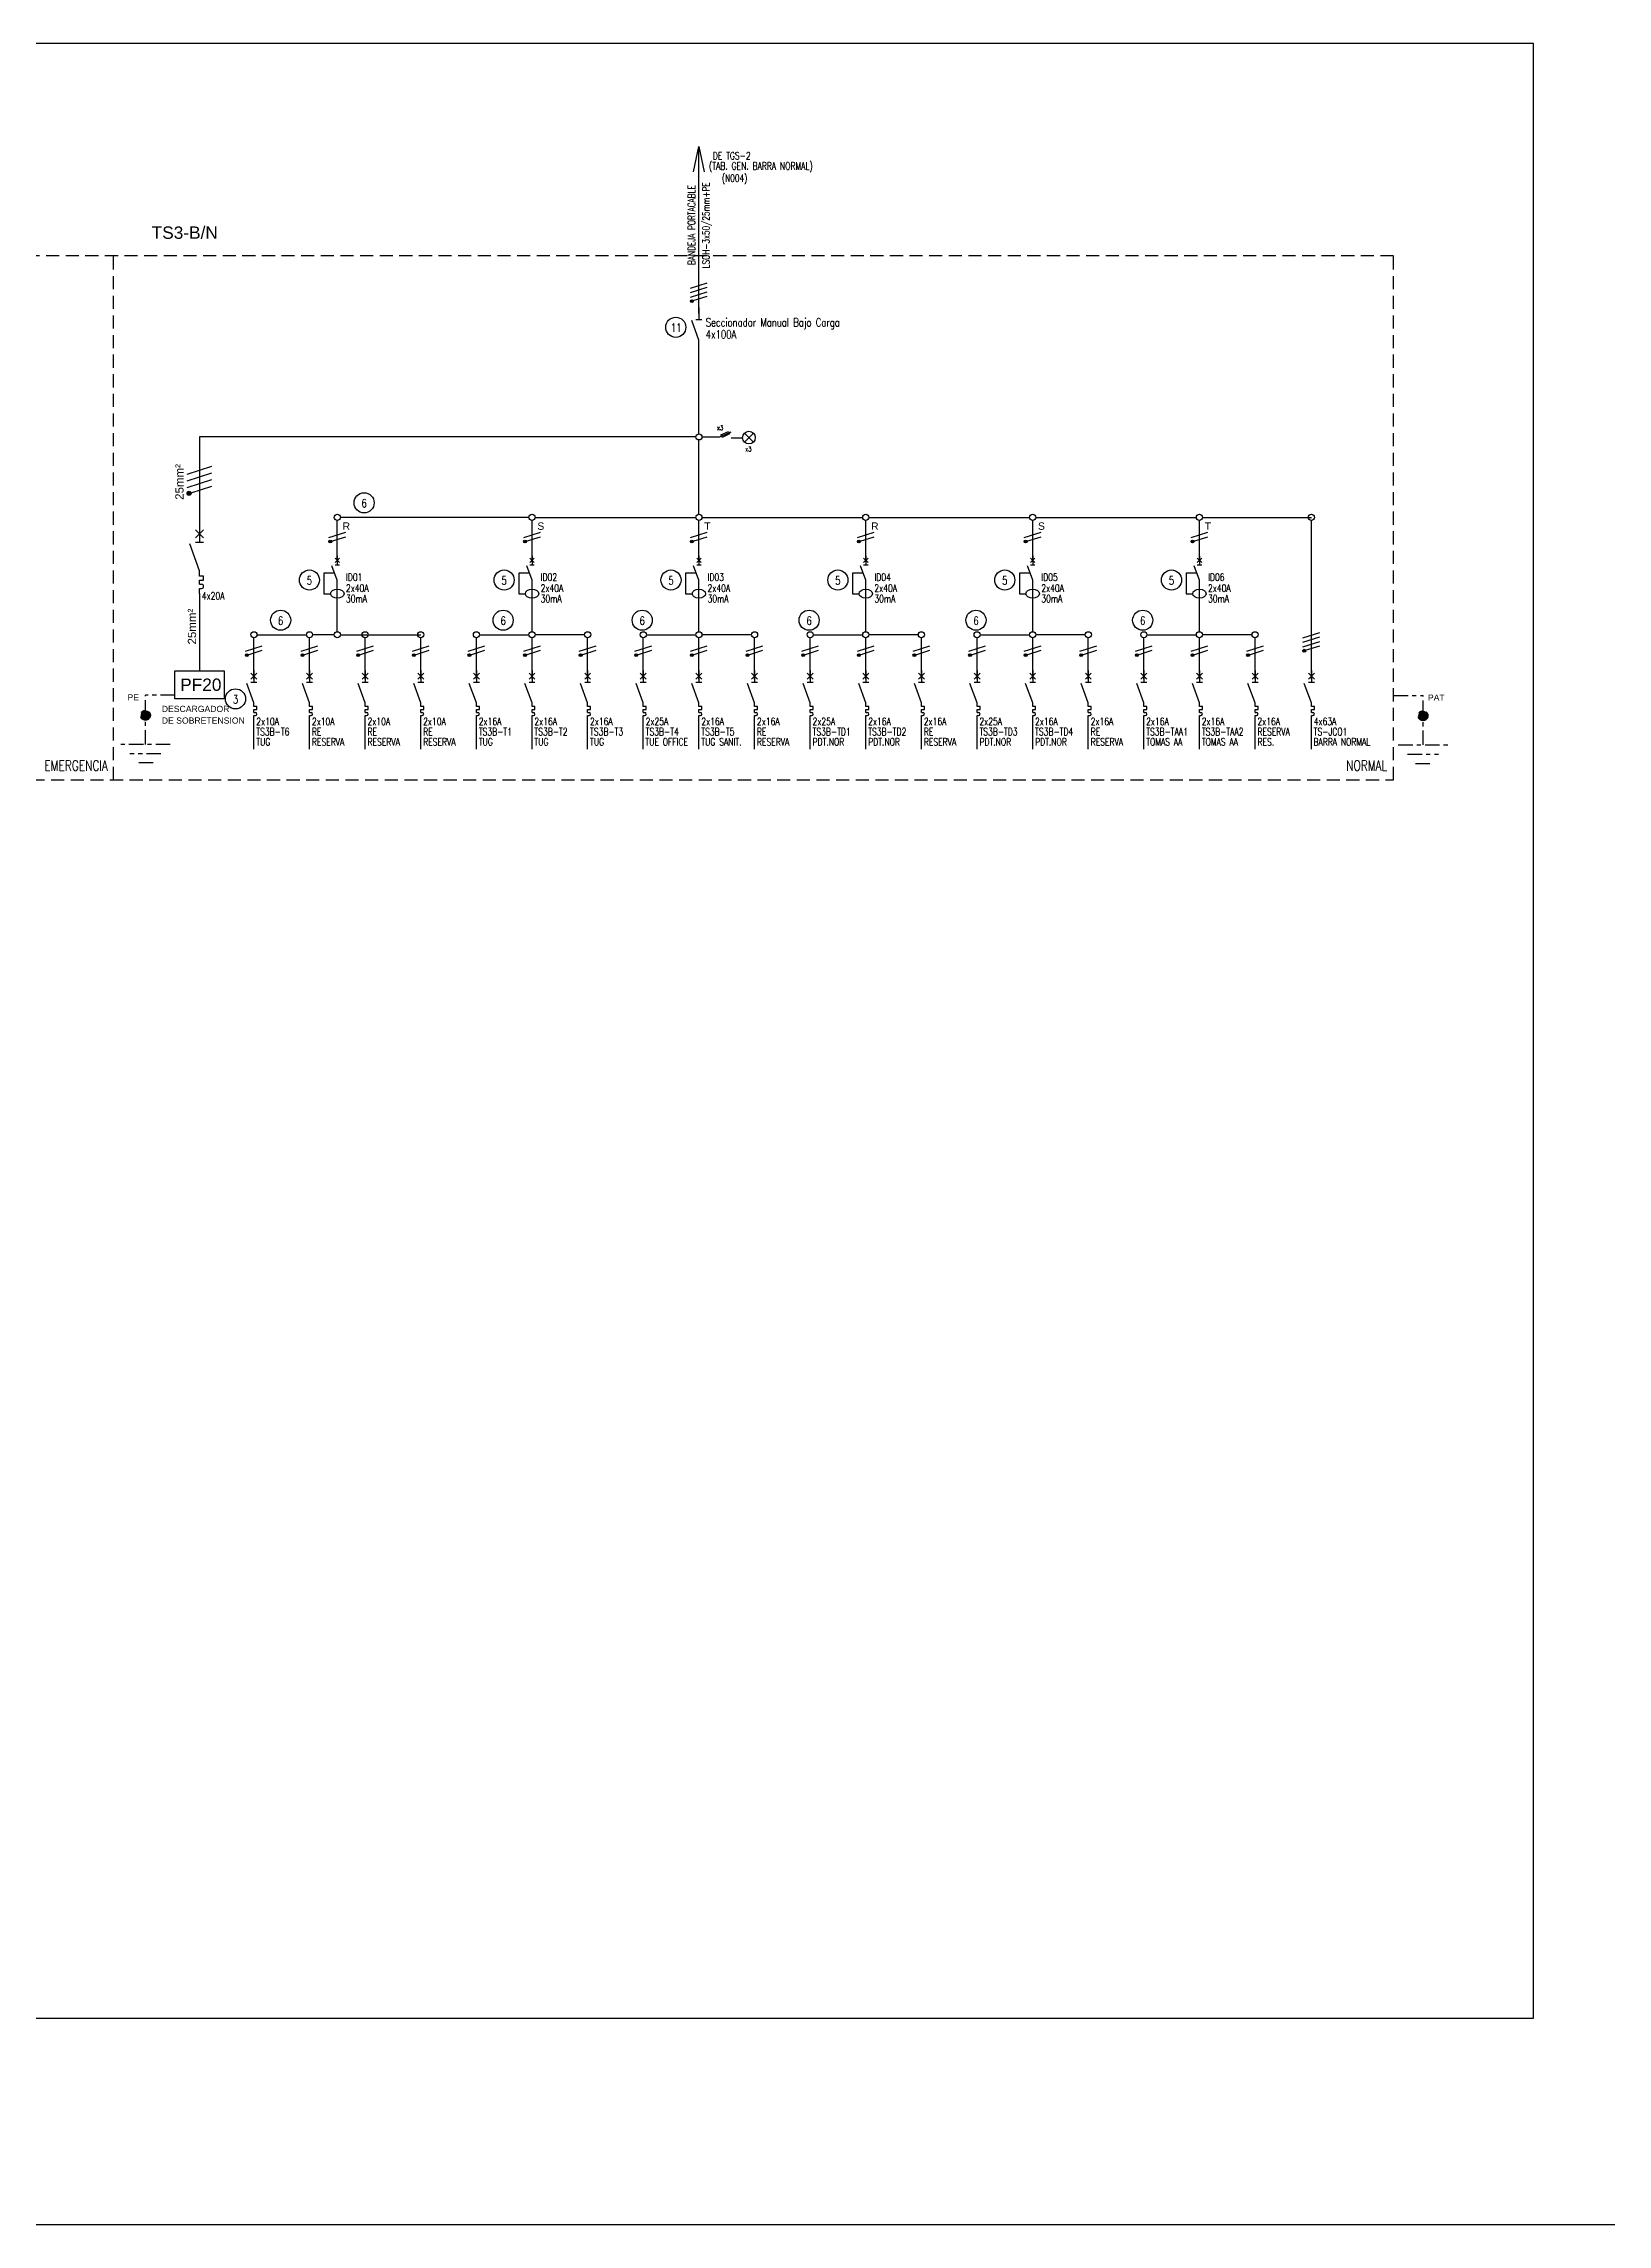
# Model space of a CAD drawing. Extents: x 2998 to 3854, y 1175 to 1727.
# Drawn here: x 3741.6 to 3779.6, y 1544.9 to 1597.9 of the extents above; entities that cross this region are included whole.
import ezdxf
from ezdxf.enums import TextEntityAlignment as Align

# ---------------------------------------------------------------- set-up
doc = ezdxf.new("R2010")
doc.units = 0
doc.linetypes.add('OCJ-ESQUEMAS UNIFILARES-CORREGIDOS IDO-REV.br$0$DASHED', pattern=[19.05, 12.7, -6.35])
doc.linetypes.add('OCJ-ESQUEMAS UNIFILARES-CORREGIDOS IDO-REV.br$0$EJE_5', pattern=[7.1, 5, -1, 0.1, -1])
for name, color, linetype in [('OCJ-ESQUEMAS UNIFILARES-CORREGIDOS IDO-REV.br$0$00-IE', 1, 'Continuous'), ('OCJ-ESQUEMAS UNIFILARES-CORREGIDOS IDO-REV.br$0$00-IE-CABLES', 10, 'Continuous'), ('OCJ-ESQUEMAS UNIFILARES-CORREGIDOS IDO-REV.br$0$01-ELE-APARATOS', 170, 'Continuous'), ('OCJ-ESQUEMAS UNIFILARES-CORREGIDOS IDO-REV.br$0$CABLES', 10, 'Continuous'), ('OCJ-ESQUEMAS UNIFILARES-CORREGIDOS IDO-REV.br$0$ELECTRIC', 4, 'Continuous'), ('OCJ-ESQUEMAS UNIFILARES-CORREGIDOS IDO-REV.br$0$NOMBRE DE PLANOS', 6, 'Continuous'), ('OCJ-ESQUEMAS UNIFILARES-CORREGIDOS IDO-REV.br$0$PAT', 80, 'Continuous'), ('OCJ-ESQUEMAS UNIFILARES-CORREGIDOS IDO-REV.br$0$TEXTO', 7, 'Continuous'), ('OCJ-ESQUEMAS UNIFILARES-CORREGIDOS IDO-REV.br$0$Textos', 4, 'Continuous')]:
    doc.layers.add(name, color=color, linetype=linetype)
doc.styles.add('OCJ-ESQUEMAS UNIFILARES-CORREGIDOS IDO-REV.br$0$ARIAL', font='arial.ttf', dxfattribs={"height": 0.2})
doc.styles.add('OCJ-ESQUEMAS UNIFILARES-CORREGIDOS IDO-REV.br$0$COTAS', font='sanss___.ttf', dxfattribs={"width": 0.7})
doc.styles.add('OCJ-ESQUEMAS UNIFILARES-CORREGIDOS IDO-REV.br$0$Electricidad', font='ROMANS.SHX', dxfattribs={"width": 0.75, "height": 0.175})
doc.styles.add('OCJ-ESQUEMAS UNIFILARES-CORREGIDOS IDO-REV.br$0$Standard', font='arial.ttf')

# ---------------------------------------------------------------- blocks, each defined once
blk = doc.blocks.new('OCJ-ESQUEMAS UNIFILARES-CORREGIDOS IDO-REV.br$0$Unif-Interruptor-Term')
for p, q in [((0, -1.013), (0.045, -1.013)), ((0, -1.103), (0.045, -1.103))]:
    blk.add_line(p, q)
for points in [[(-0.09, 0.177), (0.09, -0.003)], [(-0.09, -0.003), (0.09, 0.177)], [(0, 0.267), (0, -0.093)], [(0, -0.72), (-0.215, -0.128)], [(-0.09, -0.093), (0.09, -0.093)], [(0, -0.833), (0, -0.72)], [(0, -0.923), (0.09, -0.923), (0.09, -0.833), (0, -0.833)], [(0, -1.013), (0, -0.923)], [(0, -1.215), (0, -1.103)]]:
    blk.add_lwpolyline(points)
blk.add_arc((0.045, -1.058), 0.045, 270, 90)
blk = doc.blocks.new('OCJ-ESQUEMAS UNIFILARES-CORREGIDOS IDO-REV.br$0$Unif-Interruptor-Dif')
for points in [[(-0.068, 0.11), (0.068, -0.025)], [(-0.068, -0.025), (0.068, 0.11)], [(0, 0.177), (0, -0.093)], [(-0.081, -0.343), (-0.405, -0.343), (-0.405, -0.97), (-0.202, -0.97)], [(0, -0.565), (-0.162, -0.121)], [(-0.068, -0.093), (0.068, -0.093)], [(0, -1.308), (0, -0.565)]]:
    blk.add_lwpolyline(points)
blk.add_ellipse((0, -0.97), major_axis=(0.203, 0), ratio=0.670814)
blk = doc.blocks.new('OCJ-ESQUEMAS UNIFILARES-CORREGIDOS IDO-REV.br$0$A$C7AFF483F')
for points in [[(0, 0.09), (-0.172, 0.564)], [(-0.072, 0.592), (0.072, 0.592)], [(0, 0.88), (0, 0.592)], [(0, 0), (0, 0.09)]]:
    blk.add_lwpolyline(points)
blk = doc.blocks.new('OCJ-ESQUEMAS UNIFILARES-CORREGIDOS IDO-REV.br$0$ITM')
at = {"layer": 'OCJ-ESQUEMAS UNIFILARES-CORREGIDOS IDO-REV.br$0$01-ELE-APARATOS'}
for p, q in [((0, 0.225), (0.05, 0.225)), ((0, 0.125), (0.05, 0.125))]:
    blk.add_line(p, q, dxfattribs=at)
for points in [[(0, 1.65), (0, 1.25)], [(0, 0.55), (-0.239, 1.208)], [(-0.1, 1.55), (0.1, 1.35)], [(-0.1, 1.35), (0.1, 1.55)], [(-0.1, 1.25), (0.1, 1.25)], [(0, 0.425), (0, 0.55)], [(0, 0.325), (0.1, 0.325), (0.1, 0.425), (0, 0.425)], [(0, 0.225), (0, 0.325)], [(0, 0), (0, 0.125)]]:
    blk.add_lwpolyline(points, dxfattribs=at)
blk.add_arc((0.05, 0.175), 0.05, 270, 90, dxfattribs=at)

msp = doc.modelspace()

# ---------------------------------------------------------------- hatches: boundary and pattern name
at = {"layer": 'OCJ-ESQUEMAS UNIFILARES-CORREGIDOS IDO-REV.br$0$00-IE-CABLES'}
for points in [[(3757.349, 1591.604, 1), (3757.403, 1591.644, 1)], [(3748.574, 1585.767, 1), (3748.628, 1585.807, 1)], [(3753.299, 1585.767, 1), (3753.353, 1585.807, 1)], [(3757.349, 1585.767, 1), (3757.403, 1585.807, 1)], [(3761.399, 1585.767, 1), (3761.453, 1585.807, 1)], [(3765.449, 1585.767, 1), (3765.503, 1585.807, 1)], [(3769.495, 1585.767, 1), (3769.55, 1585.807, 1)], [(3746.549, 1583.012, 1), (3746.603, 1583.051, 1)], [(3747.899, 1583.012, 1), (3747.953, 1583.051, 1)], [(3749.249, 1583.012, 1), (3749.303, 1583.051, 1)], [(3750.599, 1583.012, 1), (3750.653, 1583.051, 1)], [(3751.949, 1583.012, 1), (3752.003, 1583.051, 1)], [(3753.299, 1583.012, 1), (3753.353, 1583.051, 1)], [(3754.649, 1583.012, 1), (3754.703, 1583.051, 1)], [(3755.999, 1583.012, 1), (3756.053, 1583.051, 1)], [(3757.349, 1583.012, 1), (3757.403, 1583.051, 1)], [(3758.699, 1583.012, 1), (3758.753, 1583.051, 1)], [(3760.049, 1583.012, 1), (3760.103, 1583.051, 1)], [(3761.399, 1583.012, 1), (3761.453, 1583.051, 1)], [(3762.749, 1583.012, 1), (3762.803, 1583.051, 1)], [(3764.099, 1583.012, 1), (3764.153, 1583.051, 1)], [(3765.449, 1583.012, 1), (3765.503, 1583.051, 1)], [(3766.799, 1583.012, 1), (3766.853, 1583.051, 1)], [(3768.145, 1583.012, 1), (3768.2, 1583.051, 1)], [(3769.495, 1583.012, 1), (3769.55, 1583.051, 1)], [(3770.845, 1583.012, 1), (3770.9, 1583.051, 1)], [(3772.211, 1583.12, 1), (3772.266, 1583.159, 1)]]:
    msp.add_hatch(color=256, dxfattribs=at).paths.add_polyline_path(points)
at = {"layer": 'OCJ-ESQUEMAS UNIFILARES-CORREGIDOS IDO-REV.br$0$CABLES'}
msp.add_hatch(color=256, dxfattribs=at).paths.add_polyline_path([(3745.215, 1586.987, 1), (3745.134, 1586.928, 1)])
at = {"layer": 'OCJ-ESQUEMAS UNIFILARES-CORREGIDOS IDO-REV.br$0$PAT', "linetype": 'OCJ-ESQUEMAS UNIFILARES-CORREGIDOS IDO-REV.br$0$EJE_5', "ltscale": 0.07}
h = msp.add_hatch(color=256, dxfattribs=at)
h.paths.add_polyline_path([(3743.995, 1581.573), (3744.235, 1581.573, 1)])
h.paths.add_polyline_path([(3744.235, 1581.573), (3744.115, 1581.573), (3744.115, 1581.453, 0.414214)])
h.paths.add_polyline_path([(3744.115, 1581.573), (3743.995, 1581.573, 0.414214), (3744.115, 1581.453)])
h = msp.add_hatch(color=256, dxfattribs=at)
h.paths.add_polyline_path([(3775.24, 1581.561), (3775, 1581.561, -1)])
h.paths.add_polyline_path([(3775, 1581.561), (3775.12, 1581.561), (3775.12, 1581.441, -0.414214)])
h.paths.add_polyline_path([(3775.12, 1581.561), (3775.24, 1581.561, -0.414214), (3775.12, 1581.441)])

# ---------------------------------------------------------------- linework, layer by layer
msp.add_line((3181.411, 1544.948), (3854.061, 1544.948))
at = {"layer": 'OCJ-ESQUEMAS UNIFILARES-CORREGIDOS IDO-REV.br$0$00-IE'}
for p, q in [((3745.428, 1588.327), (3745.428, 1586.175)), ((3757.473, 1588.327), (3745.428, 1588.327)), ((3745.428, 1584.525), (3745.428, 1582.654))]:
    msp.add_line(p, q, dxfattribs=at)
for points in [[(3757.622, 1588.327), (3758.058, 1588.327), (3758.327, 1588.452)], [(3758.329, 1588.306), (3758.607, 1588.306)]]:
    msp.add_lwpolyline(points, dxfattribs=at)
msp.add_lwpolyline([(3758.082, 1588.374), (3758.263, 1588.457), (3758.29, 1588.399), (3758.109, 1588.316)], close=True, dxfattribs=at)
at = {"layer": 'OCJ-ESQUEMAS UNIFILARES-CORREGIDOS IDO-REV.br$0$00-IE-CABLES'}
for p, q in [((3757.547, 1591.322), (3757.547, 1595.378)), ((3757.547, 1591.467), (3757.547, 1595.135)), ((3757.547, 1588.401), (3757.547, 1590.587)), ((3757.547, 1586.449), (3757.547, 1588.253)), ((3748.772, 1585.299), (3748.772, 1586.301)), ((3753.423, 1586.375), (3748.847, 1586.375)), ((3753.497, 1585.299), (3753.497, 1586.301)), ((3753.572, 1586.375), (3757.473, 1586.375)), ((3757.547, 1585.299), (3757.547, 1586.301)), ((3757.622, 1586.375), (3761.523, 1586.375)), ((3761.597, 1585.299), (3761.597, 1586.301)), ((3761.672, 1586.375), (3765.573, 1586.375)), ((3765.647, 1585.299), (3765.647, 1586.301)), ((3765.718, 1586.375), (3769.62, 1586.375)), ((3769.694, 1585.299), (3769.694, 1586.301)), ((3769.768, 1586.375), (3772.41, 1586.375)), ((3772.41, 1582.449), (3772.41, 1586.301)), ((3748.772, 1583.599), (3748.772, 1584.401)), ((3753.497, 1583.599), (3753.497, 1584.401)), ((3757.547, 1583.599), (3757.547, 1584.401)), ((3761.597, 1583.599), (3761.597, 1584.401)), ((3765.647, 1583.599), (3765.647, 1584.401)), ((3769.694, 1583.599), (3769.694, 1584.401)), ((3746.822, 1583.525), (3748.023, 1583.525)), ((3748.698, 1583.525), (3748.172, 1583.525)), ((3748.847, 1583.525), (3750.797, 1583.525)), ((3752.222, 1583.525), (3753.423, 1583.525)), ((3754.773, 1583.525), (3753.572, 1583.525)), ((3756.272, 1583.525), (3757.473, 1583.525)), ((3758.823, 1583.525), (3757.622, 1583.525)), ((3760.322, 1583.525), (3761.523, 1583.525)), ((3762.873, 1583.525), (3761.672, 1583.525)), ((3764.372, 1583.525), (3765.573, 1583.525)), ((3766.923, 1583.525), (3765.722, 1583.525)), ((3768.418, 1583.525), (3769.62, 1583.525)), ((3770.97, 1583.525), (3769.768, 1583.525)), ((3746.747, 1582.449), (3746.747, 1583.451)), ((3748.097, 1582.449), (3748.097, 1583.451)), ((3749.447, 1582.449), (3749.447, 1583.451)), ((3750.797, 1582.449), (3750.797, 1583.451)), ((3752.147, 1582.449), (3752.147, 1583.451)), ((3753.497, 1582.449), (3753.497, 1583.451)), ((3754.847, 1582.449), (3754.847, 1583.451)), ((3756.197, 1582.449), (3756.197, 1583.451)), ((3757.547, 1582.449), (3757.547, 1583.451)), ((3758.897, 1582.449), (3758.897, 1583.451)), ((3760.247, 1582.449), (3760.247, 1583.451)), ((3761.597, 1582.449), (3761.597, 1583.451)), ((3762.947, 1582.449), (3762.947, 1583.451)), ((3764.297, 1582.449), (3764.297, 1583.451)), ((3765.647, 1582.449), (3765.647, 1583.451)), ((3766.997, 1582.449), (3766.997, 1583.451)), ((3768.344, 1582.449), (3768.344, 1583.451)), ((3769.694, 1582.449), (3769.694, 1583.451)), ((3771.044, 1582.449), (3771.044, 1583.451)), ((3746.747, 1580.748), (3746.747, 1581.55)), ((3748.097, 1580.748), (3748.097, 1581.55)), ((3749.447, 1580.748), (3749.447, 1581.55)), ((3750.797, 1580.748), (3750.797, 1581.55)), ((3752.147, 1580.748), (3752.147, 1581.55)), ((3753.497, 1580.748), (3753.497, 1581.55)), ((3754.847, 1580.748), (3754.847, 1581.55)), ((3756.197, 1580.748), (3756.197, 1581.55)), ((3757.547, 1580.748), (3757.547, 1581.55)), ((3758.897, 1580.748), (3758.897, 1581.55)), ((3760.247, 1580.748), (3760.247, 1581.55)), ((3761.597, 1580.748), (3761.597, 1581.55)), ((3762.947, 1580.748), (3762.947, 1581.55)), ((3764.297, 1580.748), (3764.297, 1581.55)), ((3765.647, 1580.748), (3765.647, 1581.55)), ((3766.997, 1580.748), (3766.997, 1581.55)), ((3768.344, 1580.748), (3768.344, 1581.55)), ((3769.694, 1580.748), (3769.694, 1581.55)), ((3771.044, 1580.748), (3771.044, 1581.55)), ((3772.41, 1580.748), (3772.41, 1581.55))]:
    msp.add_line(p, q, dxfattribs=at)
for points in [[(3757.417, 1594.76), (3757.547, 1595.378), (3757.678, 1594.76)], [(3757.344, 1591.938), (3757.751, 1592.067)], [(3757.344, 1591.83), (3757.751, 1591.959)], [(3757.344, 1591.722), (3757.751, 1591.851)], [(3757.408, 1591.634), (3757.751, 1591.743)], [(3748.569, 1585.885), (3748.976, 1586.013)], [(3748.633, 1585.797), (3748.976, 1585.905)], [(3753.294, 1585.885), (3753.701, 1586.013)], [(3753.358, 1585.797), (3753.701, 1585.905)], [(3757.344, 1585.885), (3757.751, 1586.013)], [(3757.408, 1585.797), (3757.751, 1585.905)], [(3761.394, 1585.885), (3761.801, 1586.013)], [(3761.458, 1585.797), (3761.801, 1585.905)], [(3765.444, 1585.885), (3765.851, 1586.013)], [(3765.508, 1585.797), (3765.851, 1585.905)], [(3769.491, 1585.885), (3769.898, 1586.013)], [(3769.555, 1585.797), (3769.898, 1585.905)], [(3772.206, 1583.453), (3772.613, 1583.582)], [(3746.544, 1583.129), (3746.951, 1583.258)], [(3746.608, 1583.042), (3746.951, 1583.15)], [(3747.894, 1583.129), (3748.301, 1583.258)], [(3747.958, 1583.042), (3748.301, 1583.15)], [(3749.244, 1583.129), (3749.651, 1583.258)], [(3749.308, 1583.042), (3749.651, 1583.15)], [(3750.594, 1583.129), (3751.001, 1583.258)], [(3750.658, 1583.042), (3751.001, 1583.15)], [(3751.944, 1583.129), (3752.351, 1583.258)], [(3752.008, 1583.042), (3752.351, 1583.15)], [(3753.294, 1583.129), (3753.701, 1583.258)], [(3753.358, 1583.042), (3753.701, 1583.15)], [(3754.644, 1583.129), (3755.051, 1583.258)], [(3754.708, 1583.042), (3755.051, 1583.15)], [(3755.994, 1583.129), (3756.401, 1583.258)], [(3756.058, 1583.042), (3756.401, 1583.15)], [(3757.344, 1583.129), (3757.751, 1583.258)], [(3757.408, 1583.042), (3757.751, 1583.15)], [(3758.694, 1583.129), (3759.101, 1583.258)], [(3758.758, 1583.042), (3759.101, 1583.15)], [(3760.044, 1583.129), (3760.451, 1583.258)], [(3760.108, 1583.042), (3760.451, 1583.15)], [(3761.394, 1583.129), (3761.801, 1583.258)], [(3761.458, 1583.042), (3761.801, 1583.15)], [(3762.744, 1583.129), (3763.151, 1583.258)], [(3762.808, 1583.042), (3763.151, 1583.15)], [(3764.094, 1583.129), (3764.501, 1583.258)], [(3764.158, 1583.042), (3764.501, 1583.15)], [(3765.444, 1583.129), (3765.851, 1583.258)], [(3765.508, 1583.042), (3765.851, 1583.15)], [(3766.794, 1583.129), (3767.201, 1583.258)], [(3766.858, 1583.042), (3767.201, 1583.15)], [(3768.141, 1583.129), (3768.548, 1583.258)], [(3768.205, 1583.042), (3768.548, 1583.15)], [(3769.491, 1583.129), (3769.898, 1583.258)], [(3769.555, 1583.042), (3769.898, 1583.15)], [(3770.841, 1583.129), (3771.248, 1583.258)], [(3770.905, 1583.042), (3771.248, 1583.15)], [(3772.206, 1583.345), (3772.613, 1583.474)], [(3772.206, 1583.237), (3772.613, 1583.366)], [(3772.27, 1583.15), (3772.613, 1583.258)]]:
    msp.add_lwpolyline(points, dxfattribs=at)
at = {"layer": 'OCJ-ESQUEMAS UNIFILARES-CORREGIDOS IDO-REV.br$0$00-IE-CABLES', "color": 3}
msp.add_lwpolyline([(3744.83, 1582.654), (3746.027, 1582.654), (3746.027, 1581.973), (3744.83, 1581.973)], close=True, dxfattribs=at)
at = {"layer": 'OCJ-ESQUEMAS UNIFILARES-CORREGIDOS IDO-REV.br$0$00-IE-CABLES'}
for centre, radius in [((3757.376, 1591.624), 0.0338), ((3757.547, 1588.327), 0.0741), ((3748.772, 1586.375), 0.0741), ((3753.497, 1586.375), 0.0741), ((3757.547, 1586.375), 0.0741), ((3757.547, 1586.375), 0.0741), ((3761.597, 1586.375), 0.0741), ((3761.597, 1586.375), 0.0741), ((3765.647, 1586.375), 0.0741), ((3765.647, 1586.375), 0.0741), ((3769.694, 1586.375), 0.0741), ((3772.41, 1586.375), 0.0741), ((3748.601, 1585.787), 0.0338), ((3753.326, 1585.787), 0.0338), ((3757.376, 1585.787), 0.0338), ((3761.426, 1585.787), 0.0338), ((3765.476, 1585.787), 0.0338), ((3769.523, 1585.787), 0.0338), ((3746.747, 1583.525), 0.0741), ((3748.097, 1583.525), 0.0741), ((3748.772, 1583.525), 0.0741), ((3749.447, 1583.525), 0.0741), ((3750.797, 1583.525), 0.0741), ((3752.147, 1583.525), 0.0741), ((3753.497, 1583.525), 0.0741), ((3754.847, 1583.525), 0.0741), ((3756.197, 1583.525), 0.0741), ((3757.547, 1583.525), 0.0741), ((3758.897, 1583.525), 0.0741), ((3760.247, 1583.525), 0.0741), ((3761.597, 1583.525), 0.0741), ((3762.947, 1583.525), 0.0741), ((3764.297, 1583.525), 0.0741), ((3765.647, 1583.525), 0.0741), ((3766.997, 1583.525), 0.0741), ((3768.344, 1583.525), 0.0741), ((3769.694, 1583.525), 0.0741), ((3771.044, 1583.525), 0.0741), ((3746.576, 1583.031), 0.0338), ((3747.926, 1583.031), 0.0338), ((3749.276, 1583.031), 0.0338), ((3750.626, 1583.031), 0.0338), ((3751.976, 1583.031), 0.0338), ((3753.326, 1583.031), 0.0338), ((3754.676, 1583.031), 0.0338), ((3756.026, 1583.031), 0.0338), ((3757.376, 1583.031), 0.0338), ((3758.726, 1583.031), 0.0338), ((3760.076, 1583.031), 0.0338), ((3761.426, 1583.031), 0.0338), ((3762.776, 1583.031), 0.0338), ((3764.126, 1583.031), 0.0338), ((3765.476, 1583.031), 0.0338), ((3766.826, 1583.031), 0.0338), ((3768.173, 1583.031), 0.0338), ((3769.523, 1583.031), 0.0338), ((3770.873, 1583.031), 0.0338), ((3772.238, 1583.139), 0.0338)]:
    msp.add_circle(centre, radius, dxfattribs=at)
at = {"layer": 'OCJ-ESQUEMAS UNIFILARES-CORREGIDOS IDO-REV.br$0$01-ELE-APARATOS'}
for p, q in [((3758.872, 1588.203), (3758.653, 1588.421)), ((3758.653, 1588.203), (3758.872, 1588.421))]:
    msp.add_line(p, q, dxfattribs=at)
msp.add_circle((3758.762, 1588.312), 0.154, dxfattribs=at)
at = {"layer": 'OCJ-ESQUEMAS UNIFILARES-CORREGIDOS IDO-REV.br$0$CABLES'}
for points in [[(3745.127, 1587.423), (3745.73, 1587.614)], [(3745.127, 1587.263), (3745.73, 1587.454)], [(3745.127, 1587.103), (3745.73, 1587.294)], [(3745.222, 1586.973), (3745.73, 1587.134)]]:
    msp.add_lwpolyline(points, dxfattribs=at)
msp.add_circle((3745.174, 1586.958), 0.05, dxfattribs=at)
at = {"layer": 'OCJ-ESQUEMAS UNIFILARES-CORREGIDOS IDO-REV.br$0$ELECTRIC', "linetype": 'OCJ-ESQUEMAS UNIFILARES-CORREGIDOS IDO-REV.br$0$DASHED', "ltscale": 0.025}
msp.add_line((3743.343, 1580.005), (3743.343, 1592.724), dxfattribs=at)
msp.add_lwpolyline([(3690.867, 1580.005), (3774.406, 1580.005), (3774.406, 1592.724), (3690.867, 1592.724)], close=True, dxfattribs=at)
at = {"layer": 'OCJ-ESQUEMAS UNIFILARES-CORREGIDOS IDO-REV.br$0$NOMBRE DE PLANOS'}
msp.add_lwpolyline([(3687.332, 1549.955), (3777.803, 1549.955), (3777.803, 1597.872), (3687.332, 1597.872)], close=True, dxfattribs=at)
at = {"layer": 'OCJ-ESQUEMAS UNIFILARES-CORREGIDOS IDO-REV.br$0$PAT', "linetype": 'OCJ-ESQUEMAS UNIFILARES-CORREGIDOS IDO-REV.br$0$EJE_5', "ltscale": 0.07}
for p, q in [((3744.83, 1582.06), (3744.115, 1582.06)), ((3744.115, 1581.589), (3744.115, 1582.06)), ((3774.406, 1582.048), (3775.12, 1582.048)), ((3775.12, 1581.577), (3775.12, 1582.048)), ((3744.115, 1580.864), (3744.115, 1581.573)), ((3775.12, 1580.852), (3775.12, 1581.561)), ((3744.715, 1580.864), (3743.515, 1580.864)), ((3774.52, 1580.852), (3775.72, 1580.852)), ((3744.49, 1580.639), (3743.74, 1580.639)), ((3744.303, 1580.414), (3743.928, 1580.414)), ((3774.745, 1580.627), (3775.495, 1580.627)), ((3774.933, 1580.402), (3775.308, 1580.402))]:
    msp.add_line(p, q, dxfattribs=at)
for centre in [(3744.115, 1581.573), (3744.115, 1581.573), (3775.12, 1581.561), (3775.12, 1581.561)]:
    msp.add_circle(centre, 0.12, dxfattribs=at)
at = {"layer": 'OCJ-ESQUEMAS UNIFILARES-CORREGIDOS IDO-REV.br$0$TEXTO'}
for centre in [(3756.985, 1590.988), (3749.421, 1586.728), (3748.094, 1584.854), (3752.819, 1584.854), (3756.869, 1584.854), (3760.919, 1584.854), (3764.969, 1584.854), (3769.016, 1584.854), (3747.396, 1583.878), (3752.796, 1583.878), (3756.171, 1583.878), (3760.221, 1583.878), (3764.271, 1583.878), (3768.317, 1583.878), (3746.301, 1581.97)]:
    msp.add_circle(centre, 0.244, dxfattribs=at)

# ---------------------------------------------------------------- block references
at = {"layer": 'OCJ-ESQUEMAS UNIFILARES-CORREGIDOS IDO-REV.br$0$01-ELE-APARATOS'}
for name, p in [('OCJ-ESQUEMAS UNIFILARES-CORREGIDOS IDO-REV.br$0$A$C7AFF483F', (3757.547, 1590.587)), ('OCJ-ESQUEMAS UNIFILARES-CORREGIDOS IDO-REV.br$0$ITM', (3745.428, 1584.525))]:
    msp.add_blockref(name, p, dxfattribs=at)
at = {"layer": 'OCJ-ESQUEMAS UNIFILARES-CORREGIDOS IDO-REV.br$0$01-ELE-APARATOS', "xscale": 0.7999999999999545, "yscale": 0.7999999999999545, "zscale": 0.7999999999999545}
for name, p in [('OCJ-ESQUEMAS UNIFILARES-CORREGIDOS IDO-REV.br$0$Unif-Interruptor-Dif', (3748.772, 1585.299)), ('OCJ-ESQUEMAS UNIFILARES-CORREGIDOS IDO-REV.br$0$Unif-Interruptor-Dif', (3753.497, 1585.299)), ('OCJ-ESQUEMAS UNIFILARES-CORREGIDOS IDO-REV.br$0$Unif-Interruptor-Dif', (3757.547, 1585.299)), ('OCJ-ESQUEMAS UNIFILARES-CORREGIDOS IDO-REV.br$0$Unif-Interruptor-Dif', (3761.597, 1585.299)), ('OCJ-ESQUEMAS UNIFILARES-CORREGIDOS IDO-REV.br$0$Unif-Interruptor-Dif', (3765.647, 1585.299)), ('OCJ-ESQUEMAS UNIFILARES-CORREGIDOS IDO-REV.br$0$Unif-Interruptor-Dif', (3769.694, 1585.299)), ('OCJ-ESQUEMAS UNIFILARES-CORREGIDOS IDO-REV.br$0$Unif-Interruptor-Term', (3746.747, 1582.449)), ('OCJ-ESQUEMAS UNIFILARES-CORREGIDOS IDO-REV.br$0$Unif-Interruptor-Term', (3748.097, 1582.449)), ('OCJ-ESQUEMAS UNIFILARES-CORREGIDOS IDO-REV.br$0$Unif-Interruptor-Term', (3749.447, 1582.449)), ('OCJ-ESQUEMAS UNIFILARES-CORREGIDOS IDO-REV.br$0$Unif-Interruptor-Term', (3750.797, 1582.449)), ('OCJ-ESQUEMAS UNIFILARES-CORREGIDOS IDO-REV.br$0$Unif-Interruptor-Term', (3752.147, 1582.449)), ('OCJ-ESQUEMAS UNIFILARES-CORREGIDOS IDO-REV.br$0$Unif-Interruptor-Term', (3753.497, 1582.449)), ('OCJ-ESQUEMAS UNIFILARES-CORREGIDOS IDO-REV.br$0$Unif-Interruptor-Term', (3754.847, 1582.449)), ('OCJ-ESQUEMAS UNIFILARES-CORREGIDOS IDO-REV.br$0$Unif-Interruptor-Term', (3756.197, 1582.449)), ('OCJ-ESQUEMAS UNIFILARES-CORREGIDOS IDO-REV.br$0$Unif-Interruptor-Term', (3757.547, 1582.449)), ('OCJ-ESQUEMAS UNIFILARES-CORREGIDOS IDO-REV.br$0$Unif-Interruptor-Term', (3758.897, 1582.449)), ('OCJ-ESQUEMAS UNIFILARES-CORREGIDOS IDO-REV.br$0$Unif-Interruptor-Term', (3760.247, 1582.449)), ('OCJ-ESQUEMAS UNIFILARES-CORREGIDOS IDO-REV.br$0$Unif-Interruptor-Term', (3761.597, 1582.449)), ('OCJ-ESQUEMAS UNIFILARES-CORREGIDOS IDO-REV.br$0$Unif-Interruptor-Term', (3762.947, 1582.449)), ('OCJ-ESQUEMAS UNIFILARES-CORREGIDOS IDO-REV.br$0$Unif-Interruptor-Term', (3764.297, 1582.449)), ('OCJ-ESQUEMAS UNIFILARES-CORREGIDOS IDO-REV.br$0$Unif-Interruptor-Term', (3765.647, 1582.449)), ('OCJ-ESQUEMAS UNIFILARES-CORREGIDOS IDO-REV.br$0$Unif-Interruptor-Term', (3766.997, 1582.449)), ('OCJ-ESQUEMAS UNIFILARES-CORREGIDOS IDO-REV.br$0$Unif-Interruptor-Term', (3768.344, 1582.449)), ('OCJ-ESQUEMAS UNIFILARES-CORREGIDOS IDO-REV.br$0$Unif-Interruptor-Term', (3769.694, 1582.449)), ('OCJ-ESQUEMAS UNIFILARES-CORREGIDOS IDO-REV.br$0$Unif-Interruptor-Term', (3771.044, 1582.449)), ('OCJ-ESQUEMAS UNIFILARES-CORREGIDOS IDO-REV.br$0$Unif-Interruptor-Term', (3772.41, 1582.449))]:
    msp.add_blockref(name, p, dxfattribs=at)

# ---------------------------------------------------------------- texts
at = {"layer": 'OCJ-ESQUEMAS UNIFILARES-CORREGIDOS IDO-REV.br$0$TEXTO', "style": 'OCJ-ESQUEMAS UNIFILARES-CORREGIDOS IDO-REV.br$0$Electricidad', "width": 0.75}
for s, height, p in [('DE TGS-2', 0.18, (3757.883, 1595.061)), ('(TAB. GEN. BARRA NORMAL)', 0.18, (3757.789, 1594.813)), ('11', 0.2, (3756.865, 1590.878)), ('Seccionador Manual Bajo Carga', 0.2, (3757.715, 1591.007)), ('4x100A', 0.2, (3757.715, 1590.716)), ('x3', 0.1118, (3757.984, 1588.495)), ('x3', 0.1118, (3758.67, 1587.977)), ('6', 0.2, (3749.357, 1586.618)), ('4x20A', 0.18, (3745.485, 1584.382)), ('5', 0.2, (3748.03, 1584.744)), ('2x40A', 0.18, (3748.981, 1584.569)), ('ID01', 0.18, (3748.981, 1584.833)), ('5', 0.2, (3752.755, 1584.744)), ('2x40A', 0.18, (3753.706, 1584.569)), ('ID02', 0.18, (3753.706, 1584.833)), ('5', 0.2, (3756.805, 1584.744)), ('2x40A', 0.18, (3757.756, 1584.569)), ('ID03', 0.18, (3757.756, 1584.833)), ('5', 0.2, (3760.855, 1584.744)), ('2x40A', 0.18, (3761.806, 1584.569)), ('ID04', 0.18, (3761.806, 1584.833)), ('5', 0.2, (3764.905, 1584.744)), ('2x40A', 0.18, (3765.856, 1584.569)), ('ID05', 0.18, (3765.856, 1584.833)), ('5', 0.2, (3768.952, 1584.744)), ('2x40A', 0.18, (3769.903, 1584.569)), ('ID06', 0.18, (3769.903, 1584.833)), ('30mA', 0.18, (3748.981, 1584.312)), ('30mA', 0.18, (3753.706, 1584.312)), ('30mA', 0.18, (3757.756, 1584.312)), ('30mA', 0.18, (3761.806, 1584.312)), ('30mA', 0.18, (3765.856, 1584.312)), ('30mA', 0.18, (3769.903, 1584.312)), ('6', 0.2, (3747.332, 1583.768)), ('6', 0.2, (3752.732, 1583.768)), ('6', 0.2, (3756.107, 1583.768)), ('6', 0.2, (3760.157, 1583.768)), ('6', 0.2, (3764.207, 1583.768)), ('6', 0.2, (3768.253, 1583.768)), ('3', 0.2, (3746.237, 1581.86)), ('2x10A', 0.18, (3746.805, 1581.333)), ('2x10A', 0.18, (3748.155, 1581.333)), ('2x10A', 0.18, (3749.505, 1581.333)), ('2x10A', 0.18, (3750.855, 1581.333)), ('2x16A', 0.18, (3752.205, 1581.333)), ('2x16A', 0.18, (3753.555, 1581.333)), ('2x16A', 0.18, (3754.905, 1581.333)), ('2x25A', 0.18, (3756.255, 1581.333)), ('2x16A', 0.18, (3757.605, 1581.333)), ('2x16A', 0.18, (3758.955, 1581.333)), ('2x25A', 0.18, (3760.305, 1581.333)), ('2x16A', 0.18, (3761.655, 1581.333)), ('2x16A', 0.18, (3763.005, 1581.333)), ('2x25A', 0.18, (3764.355, 1581.333)), ('2x16A', 0.18, (3765.705, 1581.333)), ('2x16A', 0.18, (3767.055, 1581.333)), ('2x16A', 0.18, (3768.401, 1581.333)), ('2x16A', 0.18, (3769.751, 1581.333)), ('2x16A', 0.18, (3771.101, 1581.333)), ('4x63A', 0.18, (3772.467, 1581.333)), ('TS3B-T6', 0.18, (3746.805, 1581.084)), ('TUG', 0.18, (3746.805, 1580.836)), ('RE', 0.18, (3748.155, 1581.084)), ('RESERVA', 0.18, (3748.155, 1580.836)), ('RE', 0.18, (3749.505, 1581.084)), ('RESERVA', 0.18, (3749.505, 1580.836)), ('RE', 0.18, (3750.855, 1581.084)), ('RESERVA', 0.18, (3750.855, 1580.836)), ('TS3B-T1', 0.18, (3752.205, 1581.084)), ('TUG', 0.18, (3752.205, 1580.836)), ('TS3B-T2', 0.18, (3753.555, 1581.084)), ('TUG', 0.18, (3753.555, 1580.836)), ('TS3B-T3', 0.18, (3754.905, 1581.084)), ('TUG', 0.18, (3754.905, 1580.836)), ('TUE OFFICE', 0.18, (3756.248, 1580.836)), ('TS3B-T4', 0.18, (3756.255, 1581.084)), ('TS3B-T5', 0.18, (3757.605, 1581.084)), ('TUG SANIT.', 0.18, (3757.605, 1580.836)), ('RE', 0.18, (3758.955, 1581.084)), ('RESERVA', 0.18, (3758.955, 1580.836)), ('TS3B-TD1', 0.18, (3760.305, 1581.084)), ('PDT.NOR', 0.18, (3760.305, 1580.836)), ('TS3B-TD2', 0.18, (3761.655, 1581.084)), ('PDT.NOR', 0.18, (3761.655, 1580.836)), ('RE', 0.18, (3763.005, 1581.084)), ('RESERVA', 0.18, (3763.005, 1580.836)), ('TS3B-TD3', 0.18, (3764.355, 1581.084)), ('PDT.NOR', 0.18, (3764.355, 1580.836)), ('TS3B-TD4', 0.18, (3765.705, 1581.084)), ('PDT.NOR', 0.18, (3765.705, 1580.836)), ('RE', 0.18, (3767.055, 1581.084)), ('RESERVA', 0.18, (3767.055, 1580.836)), ('TS3B-TAA1', 0.18, (3768.401, 1581.084)), ('TOMAS AA', 0.18, (3768.401, 1580.836)), ('TS3B-TAA2', 0.18, (3769.751, 1581.084)), ('TOMAS AA', 0.18, (3769.751, 1580.836)), ('RESERVA', 0.18, (3771.101, 1581.084)), ('RES.', 0.18, (3771.101, 1580.836)), ('TS-JCO1', 0.18, (3772.467, 1581.084)), ('BARRA NORMAL', 0.18, (3772.46, 1580.836))]:
    msp.add_text(s, height=height, dxfattribs=at).set_placement(p)
msp.add_text('(N004)', height=0.175, dxfattribs=at).set_placement((3758.414, 1594.521), align=Align.CENTER)
for s, p in [('BANDEJA PORTACABLE', (3757.456, 1593.469)), ('LSOH-3x50/25mm+PE', (3757.806, 1593.462))]:
    msp.add_text(s, height=0.175, rotation=90, dxfattribs=at).set_placement(p, align=Align.CENTER)
at = {"layer": 'OCJ-ESQUEMAS UNIFILARES-CORREGIDOS IDO-REV.br$0$TEXTO'}
for s, height, style, p in [('TS3-B/N', 0.3, 'OCJ-ESQUEMAS UNIFILARES-CORREGIDOS IDO-REV.br$0$ARIAL', (3744.266, 1593.135)), ('R', 0.18, 'OCJ-ESQUEMAS UNIFILARES-CORREGIDOS IDO-REV.br$0$Standard', (3748.901, 1586.073)), ('S', 0.18, 'OCJ-ESQUEMAS UNIFILARES-CORREGIDOS IDO-REV.br$0$Standard', (3753.626, 1586.073)), ('T', 0.18, 'OCJ-ESQUEMAS UNIFILARES-CORREGIDOS IDO-REV.br$0$Standard', (3757.676, 1586.073)), ('R', 0.18, 'OCJ-ESQUEMAS UNIFILARES-CORREGIDOS IDO-REV.br$0$Standard', (3761.726, 1586.073)), ('S', 0.18, 'OCJ-ESQUEMAS UNIFILARES-CORREGIDOS IDO-REV.br$0$Standard', (3765.776, 1586.073)), ('T', 0.18, 'OCJ-ESQUEMAS UNIFILARES-CORREGIDOS IDO-REV.br$0$Standard', (3769.823, 1586.073)), ('PE', 0.15, 'OCJ-ESQUEMAS UNIFILARES-CORREGIDOS IDO-REV.br$0$ARIAL', (3743.679, 1581.932)), ('PAT', 0.15, 'OCJ-ESQUEMAS UNIFILARES-CORREGIDOS IDO-REV.br$0$ARIAL', (3775.238, 1581.926)), ('DESCARGADOR ', 0.15, 'OCJ-ESQUEMAS UNIFILARES-CORREGIDOS IDO-REV.br$0$ARIAL', (3744.512, 1581.652)), ('DE SOBRETENSION', 0.15, 'OCJ-ESQUEMAS UNIFILARES-CORREGIDOS IDO-REV.br$0$ARIAL', (3744.512, 1581.369))]:
    msp.add_text(s, height=height, dxfattribs=dict(at, style=style)).set_placement(p)
at = {"layer": 'OCJ-ESQUEMAS UNIFILARES-CORREGIDOS IDO-REV.br$0$TEXTO', "style": 'OCJ-ESQUEMAS UNIFILARES-CORREGIDOS IDO-REV.br$0$ARIAL'}
for p in [(3745.04, 1587.235), (3745.344, 1583.725)]:
    msp.add_text('25mm²', height=0.2, rotation=90, dxfattribs=at).set_placement(p, align=Align.CENTER)
at = {"layer": 'OCJ-ESQUEMAS UNIFILARES-CORREGIDOS IDO-REV.br$0$TEXTO', "style": 'OCJ-ESQUEMAS UNIFILARES-CORREGIDOS IDO-REV.br$0$Electricidad', "width": 0.75}
for s, p in [('EMERGENCIA', (3743.205, 1580.227)), ('NORMAL', (3774.251, 1580.227))]:
    msp.add_text(s, height=0.25, dxfattribs=at).set_placement(p, align=Align.RIGHT)
at = {"layer": 'OCJ-ESQUEMAS UNIFILARES-CORREGIDOS IDO-REV.br$0$Textos', "style": 'OCJ-ESQUEMAS UNIFILARES-CORREGIDOS IDO-REV.br$0$COTAS'}
msp.add_text('PF20', height=0.3, dxfattribs=at).set_placement((3744.958, 1582.164))

doc.saveas('drawing.dxf')
